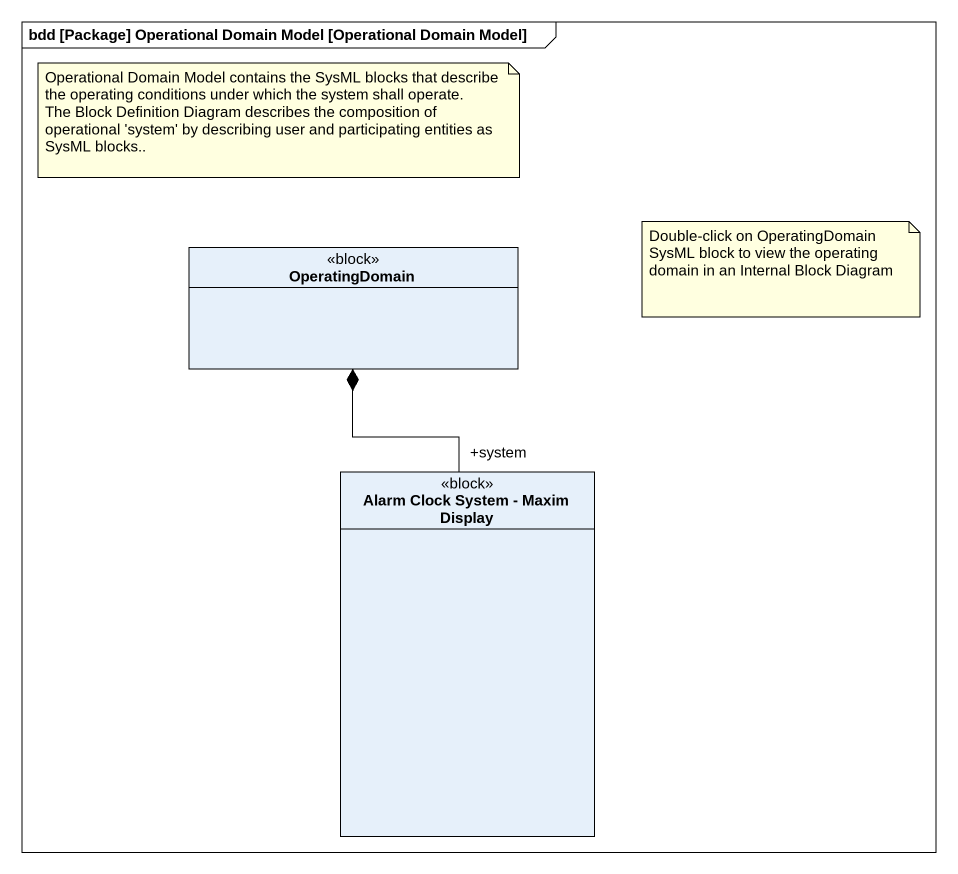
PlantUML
@startuml
mainframe bdd [Package] Operational Domain Model [Operational Domain Model]
hide circle
hide empty members
class OperatingDomain <<block>>
class "Alarm Clock System - Maxim Display" as Alarm_Clock_System_Maxim <<block>>
Alarm_Clock_System_Maxim "+system" -up-* OperatingDomain
note as N1
  Operational Domain Model contains the SysML blocks that describe the operating conditions under which the system shall operate.
  The Block Definition Diagram describes the composition of operational 'system' by describing user and participating entities as SysML blocks..
end note
note as N2
  Double-click on OperatingDomain SysML block to view the operating domain in an Internal Block Diagram
end note
@enduml
